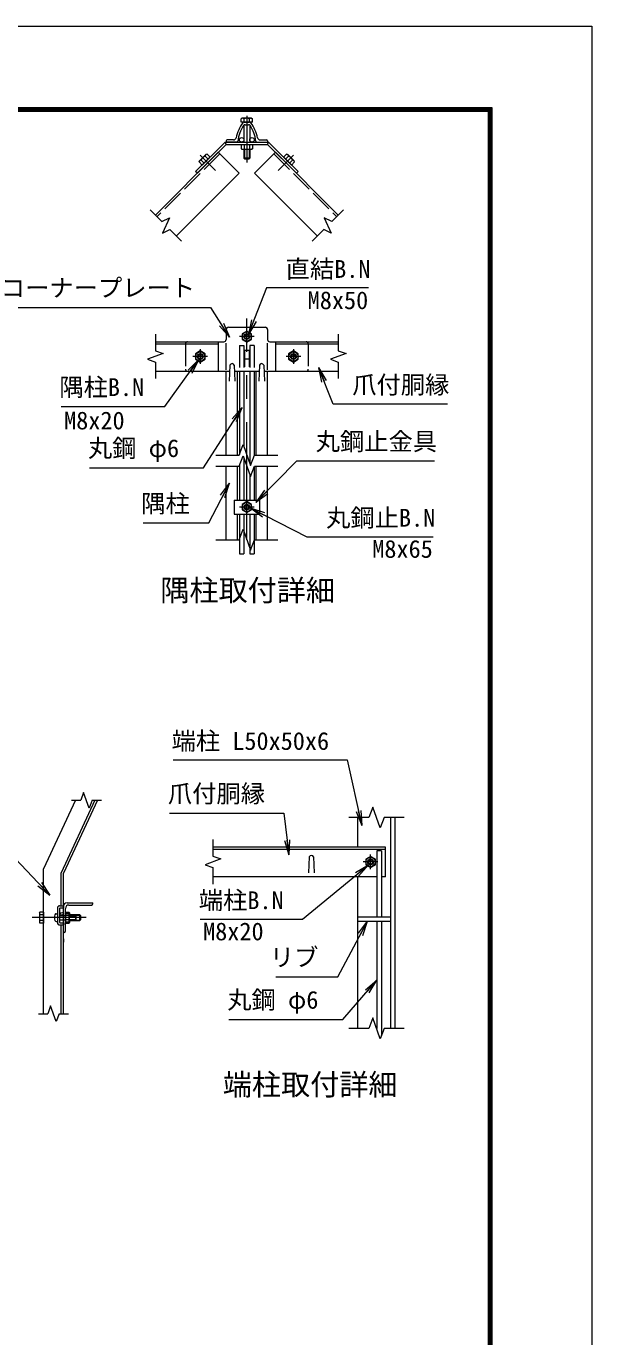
# Model space of a CAD drawing. Units: millimetres, scale not verified. Extents: x -4200 to 4200, y -2970 to 2970.
# Drawn here: x 2672 to 4200, y -573 to 2970 of the extents above; entities that cross this region are included whole.
import ezdxf
from ezdxf.enums import TextEntityAlignment as Align

# ---------------------------------------------------------------- set-up
doc = ezdxf.new("R2010")
doc.units = ezdxf.units.MM
doc.header["$LTSCALE"] = 10
doc.linetypes.add('DASHED', pattern=[7.5, 6, -1.5])
doc.linetypes.add('USER1', pattern=[50.8, 31.75, -6.35, 6.35, -6.35])
for name, color, linetype, lineweight in [('0-0_D-STR1', 1, 'Continuous', 18), ('0-1_D-STR-DIM', 7, 'Continuous', 13), ('0-2_0', 7, 'Continuous', 18), ('0-5_D-STR3', 3, 'Continuous', 13), ('0-6_D-BMK', 2, 'USER1', 13), ('0-8_D-STR-TXT', 7, 'Continuous', 13), ('0-9_D-TTL', 7, 'Continuous', 18)]:
    doc.layers.add(name, color=color, linetype=linetype, lineweight=lineweight)
doc.layers.add('0-4_D-TTL-TXT', color=7, linetype='Continuous')
doc.styles.add('ＭＳ ゴシック', font='')
doc.styles.get('ＭＳ ゴシック').set_extended_font_data('MS Gothic')

# ---------------------------------------------------------------- blocks, each defined once
blk = doc.blocks.new('_Open')
at = {"layer": '0-2_0'}
blk.add_line((-10, 1.667), (0, 0), dxfattribs=at)
blk.add_lwpolyline([(-10, -1.667), (0, 0), (-10, 0)], dxfattribs=at)

msp = doc.modelspace()

# ---------------------------------------------------------------- linework, layer by layer
at = {"layer": '0-0_D-STR1'}
for p, q in [((3260.94, 2710.76), (3274.89, 2710.76)), ((3263.41, 2703.76), (3272.42, 2703.76)), ((3211.92, 2659.76), (3211.92, 2656.76)), ((3232.28, 2662.76), (3214.92, 2662.76)), ((3303.55, 2662.76), (3320.92, 2662.76)), ((3323.92, 2659.76), (3323.92, 2656.76)), ((3190.71, 2629.15), (3021, 2459.44)), ((3240.74, 2656.76), (3211.92, 2656.76)), ((3345.13, 2629.15), (3288.56, 2572.58)), ((3295.1, 2656.76), (3323.92, 2656.76)), ((3345.13, 2629.15), (3514.84, 2459.44)), ((3288.56, 2572.58), (3458.27, 2402.87)), ((3020.82, 2116.98), (3190.71, 2116.98)), ((3020.82, 2110.98), (3190.71, 2110.98)), ((3190.71, 2116.98), (3190.71, 2036.98)), ((3345.13, 2116.98), (3345.13, 2036.98)), ((3345.13, 2116.98), (3515.02, 2116.98)), ((3345.13, 2110.98), (3515.02, 2110.98)), ((3020.82, 2036.98), (3190.71, 2036.98)), ((3211.92, 1810.72), (3211.92, 2036.98)), ((3221.92, 2053.73), (3220.42, 2010.73)), ((3233.92, 2053.73), (3235.42, 2010.73)), ((3242.92, 1810.72), (3242.92, 2036.98)), ((3292.92, 1810.72), (3292.92, 2036.98)), ((3301.92, 2053.73), (3300.42, 2010.73)), ((3313.92, 2053.73), (3315.42, 2010.73)), ((3323.92, 1810.72), (3323.92, 2036.98)), ((3345.13, 2036.98), (3515.02, 2036.98)), ((3211.92, 1581.76), (3211.92, 1780.72)), ((3242.92, 1688.91), (3242.92, 1780.72)), ((3292.92, 1688.91), (3292.92, 1780.72)), ((3323.92, 1581.76), (3323.92, 1780.72)), ((3242.92, 1581.76), (3242.92, 1650.91)), ((3292.92, 1581.76), (3292.92, 1650.91)), ((2804.59, 877.61), (2718.11, 692.15)), ((2857.55, 877.61), (2766.11, 681.51)), ((2864.17, 877.61), (2772.11, 680.18)), ((3568.2, 750.67), (3568.2, 830.67)), ((3656.2, 830.67), (3656.2, 260.67)), ((3668.2, 830.67), (3668.2, 260.67)), ((3642.2, 750.67), (3176.2, 750.67)), ((3642.2, 744.67), (3176.2, 744.67)), ((3642.2, 670.67), (3642.2, 750.67)), ((3436.2, 724.42), (3434.7, 681.42)), ((3448.2, 724.42), (3449.7, 681.42)), ((2718.11, 300.18), (2718.11, 692.15)), ((2766.11, 592.18), (2766.11, 681.51)), ((2772.11, 300.18), (2772.11, 680.18)), ((3619.47, 670.67), (3176.2, 670.67)), ((3568.2, 260.67), (3568.2, 670.67)), ((3642.2, 670.67), (3631.47, 670.67)), ((2772.11, 520.18), (2772.11, 590.18)), ((2778.11, 524.18), (2778.11, 585.18)), ((2782.11, 600.18), (2852.11, 600.18)), ((2787.11, 594.18), (2848.11, 594.18)), ((2852.11, 598.18), (2852.11, 600.18)), ((2766.11, 300.18), (2766.11, 540.18)), ((3568.2, 562.67), (3656.2, 562.67)), ((3568.2, 550.67), (3656.2, 550.67)), ((2774.11, 520.18), (2772.11, 520.18)), ((2772.11, 502.87), (2772.11, 493.72))]:
    msp.add_line(p, q, dxfattribs=at)
at = {"layer": '0-0_D-STR1', "linetype": 'DASHED'}
for p, q in [((3194.95, 2624.9), (3025.24, 2455.2)), ((3340.89, 2624.9), (3510.6, 2455.2))]:
    msp.add_line(p, q, dxfattribs=at)
at = {"layer": '0-0_D-STR1'}
msp.add_lwpolyline([(3190.71, 2629.15), (3247.27, 2572.58), (3077.57, 2402.87)], dxfattribs=at)
for centre, radius, start, end in [((3342.92, 2646.76), 106, 144.25644, 168.25596), ((3342.92, 2646.76), 100, 146.81334, 172.74916), ((3260.94, 2705.76), 5, 90, 144.25644), ((3263.41, 2698.76), 5, 90, 146.81334), ((3272.42, 2698.76), 5, 33.18666, 90), ((3274.89, 2705.76), 5, 35.74356, 90), ((3192.92, 2646.76), 100, 7.25084, 33.18666), ((3192.92, 2646.76), 106, 11.74404, 35.74356), ((3214.92, 2659.76), 3, 90, 180), ((3232.28, 2669.76), 7, 270, 348.25596), ((3240.74, 2659.76), 3, 270, 352.74916), ((3295.1, 2659.76), 3, 187.25084, 270), ((3303.55, 2669.76), 7, 191.74404, 270), ((3320.92, 2659.76), 3, 0, 90), ((3227.92, 2051.23), 6.5, 22.61986, 157.38014), ((3307.92, 2051.23), 6.5, 22.61986, 157.38014), ((3442.2, 721.92), 6.5, 22.61986, 157.38014), ((2782.11, 590.18), 10, 90, 180), ((2787.11, 585.18), 9, 90, 180), ((2848.11, 598.18), 4, 270, 0), ((2774.11, 524.18), 4, 270, 0)]:
    msp.add_arc(centre, radius, start, end, dxfattribs=at)
at = {"layer": '0-1_D-STR-DIM'}
for p, q in [((3006.86, 2473.58), (3038.4, 2442.04)), ((3038.4, 2442.04), (3058.79, 2451.55)), ((3058.79, 2451.55), (3039.78, 2410.76)), ((3528.98, 2473.58), (3497.44, 2442.04)), ((3039.78, 2410.76), (3060.17, 2420.27)), ((3060.17, 2420.27), (3091.71, 2388.73)), ((3475.67, 2420.27), (3444.13, 2388.73)), ((3020.82, 2137.24), (3020.82, 2092.63)), ((3515.02, 2137.24), (3515.02, 2092.63)), ((3515.02, 2092.63), (3536.17, 2084.93)), ((3020.82, 2061.85), (3020.82, 2017.24)), ((3536.17, 2084.93), (3493.88, 2069.54)), ((3493.88, 2069.54), (3515.02, 2061.85)), ((3515.02, 2061.85), (3515.02, 2017.24)), ((3183.92, 1810.72), (3247.4, 1810.72)), ((3247.4, 1810.72), (3257.66, 1838.92)), ((3257.66, 1838.92), (3278.18, 1782.53)), ((3278.18, 1782.53), (3288.44, 1810.72)), ((3288.44, 1810.72), (3351.92, 1810.72)), ((3183.92, 1780.72), (3247.4, 1780.72)), ((3288.44, 1780.72), (3351.92, 1780.72)), ((3247.4, 1581.76), (3257.66, 1609.95)), ((3257.66, 1609.95), (3278.18, 1553.57)), ((3183.92, 1581.76), (3247.4, 1581.76)), ((3278.18, 1553.57), (3288.44, 1581.76)), ((3288.44, 1581.76), (3351.92, 1581.76)), ((2793.88, 877.61), (2818.99, 877.61)), ((2849.77, 877.61), (2874.88, 877.61)), ((3597.68, 830.67), (3543.2, 830.67)), ((3693.2, 830.67), (3638.72, 830.67)), ((3176.2, 770.93), (3176.2, 726.32)), ((3197.35, 718.63), (3155.06, 703.24)), ((3176.2, 726.32), (3197.35, 718.63)), ((3155.06, 703.24), (3176.2, 695.54)), ((3176.2, 695.54), (3176.2, 650.93)), ((2704.61, 300.18), (2729.72, 300.18)), ((2760.5, 300.18), (2785.61, 300.18)), ((3607.94, 288.86), (3597.68, 260.67)), ((3628.46, 232.48), (3607.94, 288.86)), ((3597.68, 260.67), (3543.2, 260.67)), ((3638.72, 260.67), (3628.46, 232.48)), ((3693.2, 260.67), (3638.72, 260.67))]:
    msp.add_line(p, q, dxfattribs=at)
for points in [[(3497.44, 2442.04), (3477.04, 2451.55), (3496.06, 2410.76), (3475.67, 2420.27)], [(3020.82, 2092.63), (3041.96, 2084.93), (2999.67, 2069.54), (3020.82, 2061.85)], [(3247.4, 1780.72), (3257.66, 1808.92), (3278.18, 1752.53), (3288.44, 1780.72)], [(2849.77, 877.61), (2842.08, 856.46), (2826.69, 898.75), (2818.99, 877.61)], [(3638.72, 830.67), (3628.46, 802.48), (3607.94, 858.86), (3597.68, 830.67)], [(2760.5, 300.18), (2752.81, 279.04), (2737.42, 321.33), (2729.72, 300.18)]]:
    msp.add_lwpolyline(points, dxfattribs=at)
at = {"layer": '0-5_D-STR3'}
for p, q in [((3255.32, 2721.36), (3252.91, 2719.97)), ((3252.91, 2710.76), (3252.91, 2719.97)), ((3282.93, 2710.76), (3252.91, 2710.76)), ((3280.52, 2721.36), (3255.32, 2721.36)), ((3259.92, 2702.34), (3259.92, 2656.76)), ((3260.41, 2710.76), (3260.41, 2719.97)), ((3275.42, 2710.76), (3275.42, 2719.97)), ((3275.92, 2702.34), (3275.92, 2656.76)), ((3280.52, 2721.36), (3282.93, 2719.97)), ((3282.93, 2710.76), (3282.93, 2719.97)), ((3209.27, 2656.76), (3129.61, 2577.1)), ((3211.92, 2650.36), (3134.14, 2572.58)), ((3157.54, 2623.42), (3139.86, 2605.74)), ((3160.34, 2624.17), (3157.54, 2623.42)), ((3168.51, 2616), (3160.34, 2624.17)), ((3209.27, 2656.76), (3326.57, 2656.76)), ((3211.92, 2650.36), (3209.27, 2656.76)), ((3211.92, 2650.36), (3323.92, 2650.36)), ((3252.91, 2650.36), (3252.91, 2638.81)), ((3252.91, 2650.36), (3282.93, 2650.36)), ((3252.91, 2638.81), (3255.42, 2637.36)), ((3255.42, 2637.36), (3280.42, 2637.36)), ((3259.92, 2637.36), (3259.92, 2613.16)), ((3260.41, 2650.36), (3260.41, 2638.81)), ((3261.42, 2637.36), (3261.42, 2611.66)), ((3274.42, 2637.36), (3274.42, 2611.66)), ((3275.42, 2650.36), (3275.42, 2638.81)), ((3275.92, 2637.36), (3275.92, 2613.16)), ((3282.93, 2638.81), (3280.42, 2637.36)), ((3282.93, 2650.36), (3282.93, 2638.81)), ((3323.92, 2650.36), (3326.57, 2656.76)), ((3323.92, 2650.36), (3401.7, 2572.58)), ((3326.57, 2656.76), (3406.23, 2577.1)), ((3378.3, 2623.42), (3395.97, 2605.74)), ((3139.11, 2602.94), (3139.86, 2605.74)), ((3147.28, 2594.77), (3139.11, 2602.94)), ((3152.59, 2600.08), (3144.42, 2608.25)), ((3168.51, 2616), (3147.28, 2594.77)), ((3163.2, 2610.7), (3155.04, 2618.86)), ((3273.52, 2610.76), (3262.32, 2610.76)), ((3275.92, 2613.16), (3273.52, 2610.76)), ((3367.33, 2616), (3388.56, 2594.77)), ((3372.63, 2610.7), (3380.8, 2618.86)), ((3383.25, 2600.08), (3391.42, 2608.25)), ((3134.14, 2572.58), (3129.61, 2577.1)), ((3401.7, 2572.58), (3406.23, 2577.1)), ((3211.92, 2149.98), (3211.92, 2122.98)), ((3217.92, 2155.98), (3317.92, 2155.98)), ((3323.92, 2149.98), (3323.92, 2122.98)), ((3107.92, 2116.98), (3205.92, 2116.98)), ((3141.92, 2091.99), (3128.92, 2084.48)), ((3154.92, 2084.48), (3141.92, 2091.99)), ((3211.92, 2040.98), (3211.92, 2112.98)), ((3261.92, 2092.98), (3261.92, 2048.92)), ((3273.92, 2092.98), (3261.92, 2092.98)), ((3273.92, 2092.98), (3273.92, 2048.92)), ((3323.92, 2040.98), (3323.92, 2113.17)), ((3329.92, 2116.98), (3427.92, 2116.98)), ((3393.92, 2091.99), (3380.92, 2084.48)), ((3406.92, 2084.48), (3393.92, 2091.99)), ((3128.92, 2084.48), (3128.92, 2069.47)), ((3128.92, 2069.47), (3141.92, 2061.96)), ((3141.92, 2061.96), (3154.92, 2069.47)), ((3154.92, 2069.47), (3154.92, 2084.48)), ((3273.92, 2070.32), (3261.92, 2070.32)), ((3380.92, 2084.48), (3380.92, 2069.47)), ((3380.92, 2069.47), (3393.92, 2061.96)), ((3393.92, 2061.96), (3406.92, 2069.47)), ((3406.92, 2069.47), (3406.92, 2084.48)), ((3107.92, 2036.98), (3221.33, 2036.98)), ((3234.5, 2036.98), (3301.33, 2036.98)), ((3247.92, 2036.98), (3247.92, 1812.16)), ((3259.92, 2036.98), (3259.92, 1832.7)), ((3275.92, 2036.98), (3275.92, 1788.74)), ((3287.92, 2036.98), (3287.92, 1809.29)), ((3314.5, 2036.98), (3427.92, 2036.98)), ((3247.92, 1782.16), (3247.92, 1688.91)), ((3259.92, 1802.7), (3259.92, 1688.91)), ((3287.92, 1779.29), (3287.92, 1688.91)), ((3275.92, 1758.74), (3275.92, 1688.91)), ((3233.52, 1688.91), (3302.32, 1688.91)), ((3267.92, 1684.92), (3254.92, 1677.41)), ((3254.92, 1677.41), (3254.92, 1662.4)), ((3280.92, 1677.41), (3267.92, 1684.92)), ((3280.92, 1662.4), (3280.92, 1677.41)), ((3302.32, 1688.91), (3302.32, 1650.91)), ((3247.92, 1650.91), (3247.92, 1543.51)), ((3254.92, 1662.4), (3267.92, 1654.9)), ((3259.92, 1650.91), (3259.92, 1543.51)), ((3267.92, 1654.9), (3280.92, 1662.4)), ((3275.92, 1650.91), (3275.92, 1543.51)), ((3287.92, 1650.91), (3287.92, 1543.51)), ((3247.92, 1543.51), (3259.92, 1543.51)), ((3275.92, 1543.51), (3287.92, 1543.51)), ((3602.2, 725.68), (3589.2, 718.18)), ((3589.2, 718.18), (3589.2, 703.17)), ((3615.2, 718.18), (3602.2, 725.68)), ((3615.2, 703.17), (3615.2, 718.18)), ((3631.47, 740.67), (3631.47, 562.67)), ((3589.2, 703.17), (3602.2, 695.66)), ((3602.2, 695.66), (3615.2, 703.17)), ((2707.51, 572.78), (2708.91, 575.19)), ((2707.51, 572.78), (2707.51, 547.58)), ((2718.11, 575.19), (2708.91, 575.19)), ((2718.11, 567.69), (2708.91, 567.69)), ((2718.11, 575.19), (2718.11, 545.17)), ((2753.06, 570.68), (2756.11, 570.68)), ((2756.11, 586.18), (2756.11, 546.18)), ((2756.11, 570.68), (2756.11, 549.68)), ((2762.11, 592.18), (2772.11, 592.18)), ((2762.11, 585.18), (2762.11, 547.18)), ((2763.11, 586.18), (2772.11, 586.18)), ((2772.11, 592.18), (2772.11, 586.18)), ((2778.11, 575.19), (2787.32, 575.19)), ((2778.11, 575.19), (2778.11, 545.17)), ((2778.11, 571.68), (2778.11, 548.68)), ((2778.11, 571.68), (2786.91, 571.68)), ((2788.71, 572.78), (2787.32, 575.19)), ((2788.11, 568.85), (2788.11, 551.29)), ((2788.71, 572.78), (2788.71, 566.18)), ((2788.71, 568.18), (2815.71, 568.18)), ((2815.71, 568.18), (2818.11, 565.78)), ((2815.71, 568.18), (2815.71, 552.18)), ((2707.51, 547.58), (2708.91, 545.17)), ((2718.11, 552.68), (2708.91, 552.68)), ((2718.11, 545.17), (2708.91, 545.17)), ((2753.06, 549.68), (2756.11, 549.68)), ((2762.11, 566.18), (2778.11, 566.18)), ((2762.11, 554.18), (2778.11, 554.18)), ((2762.11, 540.18), (2772.11, 540.18)), ((2763.11, 546.18), (2772.11, 546.18)), ((2772.11, 546.18), (2772.11, 540.18)), ((2786.91, 565.93), (2778.11, 565.93)), ((2786.91, 554.43), (2778.11, 554.43)), ((2778.11, 548.68), (2786.91, 548.68)), ((2778.11, 545.17), (2787.32, 545.17)), ((2788.71, 547.58), (2787.32, 545.17)), ((2788.11, 566.18), (2804.91, 566.18)), ((2788.11, 564.98), (2806.11, 564.98)), ((2788.11, 555.38), (2806.11, 555.38)), ((2788.11, 554.18), (2804.91, 554.18)), ((2788.71, 566.68), (2815.71, 566.68)), ((2788.71, 554.18), (2788.71, 547.58)), ((2788.71, 553.68), (2815.71, 553.68)), ((2788.71, 552.18), (2815.71, 552.18)), ((2804.91, 566.18), (2804.91, 554.18)), ((2806.11, 564.98), (2804.91, 566.18)), ((2806.11, 555.38), (2804.91, 554.18)), ((2806.11, 564.98), (2806.11, 555.38)), ((2815.71, 552.18), (2818.11, 554.58)), ((2818.11, 565.78), (2818.11, 554.58)), ((3619.47, 550.67), (3619.47, 260.67)), ((3631.47, 550.67), (3631.47, 240.74))]:
    msp.add_line(p, q, dxfattribs=at)
at = {"layer": '0-5_D-STR3', "linetype": 'DASHED'}
for p, q in [((3101.92, 2110.98), (3101.92, 2042.98)), ((3247.92, 2106.98), (3247.92, 2036.98)), ((3247.92, 2106.98), (3259.92, 2106.98)), ((3259.92, 2106.98), (3259.92, 2036.98)), ((3287.92, 2106.98), (3275.92, 2106.98)), ((3275.92, 2106.98), (3275.92, 2036.98)), ((3287.92, 2106.98), (3287.92, 2036.98)), ((3433.92, 2110.98), (3433.92, 2042.98))]:
    msp.add_line(p, q, dxfattribs=at)
at = {"layer": '0-5_D-STR3'}
for points in [[(3367.33, 2616), (3375.49, 2624.17), (3378.3, 2623.42)], [(3275.92, 2613.16), (3259.92, 2613.16), (3262.32, 2610.76)], [(3388.56, 2594.77), (3396.72, 2602.94), (3395.97, 2605.74)], [(3233.52, 1688.91), (3233.52, 1650.91), (3302.32, 1650.91)], [(3631.47, 740.67), (3619.47, 740.67), (3619.47, 562.67)]]:
    msp.add_lwpolyline(points, dxfattribs=at)
msp.add_lwpolyline([(3280.92, 2138.48), (3267.92, 2145.99), (3254.92, 2138.48), (3254.92, 2123.47), (3267.92, 2115.96), (3280.92, 2123.47)], close=True, dxfattribs=at)
for centre, radius in [((3253.92, 2662.76), 6), ((3281.92, 2662.76), 6), ((3267.92, 2130.98), 12.5), ((3267.92, 2130.98), 8), ((3267.92, 2130.98), 5.6), ((3141.92, 2076.98), 12.5), ((3141.92, 2076.98), 8), ((3141.92, 2076.98), 5.6), ((3393.92, 2076.98), 12.5), ((3393.92, 2076.98), 8), ((3393.92, 2076.98), 5.6), ((3267.92, 1669.91), 12.5), ((3267.92, 1669.91), 8), ((3267.92, 1669.91), 5.6), ((3602.2, 710.67), 12.5), ((3602.2, 710.67), 8), ((3602.2, 710.67), 5.6), ((2768.11, 570.18), 4)]:
    msp.add_circle(centre, radius, dxfattribs=at)
for centre, radius, start, end in [((3256.66, 2714.48), 6.64, 55.61585, 124.38415), ((3267.92, 2696.29), 24.84, 72.4121, 107.5879), ((3279.18, 2714.48), 6.64, 55.61585, 124.38415), ((3161.57, 2617.64), 6.64, 100.61585, 169.38416), ((3256.66, 2644.29), 6.64, 235.61585, 304.38416), ((3267.92, 2662.49), 24.84, 252.4121, 287.5879), ((3279.18, 2644.29), 6.64, 235.61586, 304.38414), ((3374.27, 2617.64), 6.64, 10.61584, 79.38415), ((3145.65, 2601.72), 6.64, 100.61586, 169.38414), ((3166.47, 2596.81), 24.84, 117.4121, 152.5879), ((3369.37, 2596.81), 24.84, 27.4121, 62.5879), ((3390.19, 2601.72), 6.64, 10.61586, 79.38414), ((3217.92, 2149.98), 6, 90, 180), ((3317.92, 2149.98), 6, 0, 90), ((3205.92, 2122.98), 6, 270, 0), ((3329.92, 2122.98), 6, 180, 270), ((2714.39, 571.44), 6.64, 145.61585, 214.38415), ((2732.58, 560.18), 24.84, 162.4121, 197.5879), ((2776.31, 560.18), 28, 163.92714, 196.07286), ((2753.06, 566.88), 3.8, 90, 163.92714), ((2762.11, 586.18), 6, 90, 180), ((2763.11, 585.18), 1, 90, 180), ((2784.07, 568.81), 4.04, 314.68187, 45.31813), ((2781.84, 571.44), 6.64, 340.31873, 34.38415), ((2714.39, 548.93), 6.64, 145.61585, 214.38415), ((2753.06, 553.48), 3.8, 196.07286, 270), ((2762.11, 546.18), 6, 180, 270), ((2763.11, 547.18), 1, 180, 270), ((2784.1, 551.56), 4.02, 314.39087, 45.60913), ((2773.74, 560.18), 14.38, 336.42363, 23.57637), ((2781.84, 548.93), 6.64, 325.61585, 19.51138), ((2763.64, 560.18), 24.84, 350.11086, 9.88914)]:
    msp.add_arc(centre, radius, start, end, dxfattribs=at)
at = {"layer": '0-5_D-STR3', "linetype": 'DASHED'}
for centre, start, end in [((3107.92, 2110.98), 90, 180), ((3427.92, 2110.98), 0, 90), ((3107.92, 2042.98), 180, 270), ((3427.92, 2042.98), 270, 0)]:
    msp.add_arc(centre, 6, start, end, dxfattribs=at)
at = {"layer": '0-6_D-BMK'}
for p, q in [((3267.92, 2727.5), (3267.92, 2601.12)), ((3141.67, 2621.61), (3183.17, 2580.11)), ((3394.17, 2621.61), (3352.67, 2580.11)), ((3267.92, 1581.76), (3267.92, 2179.71)), ((3287.92, 2130.98), (3247.92, 2130.98)), ((3141.92, 2096.98), (3141.92, 2056.98)), ((3393.92, 2096.98), (3393.92, 2056.98)), ((3161.92, 2076.98), (3121.92, 2076.98)), ((3413.92, 2076.98), (3373.92, 2076.98)), ((3287.92, 1669.91), (3247.92, 1669.91)), ((3622.2, 710.67), (3582.2, 710.67)), ((3602.2, 690.67), (3602.2, 730.67)), ((2834.11, 560.18), (2688.11, 560.18))]:
    msp.add_line(p, q, dxfattribs=at)
at = {"layer": '0-8_D-STR-TXT'}
for points in [[(3596.83, 2262.64), (3321.29, 2262.64), (3272.83, 2138.35)], [(2613.44, 2209.99), (3169.69, 2209.99), (3219.56, 2131.26)], [(2766.25, 1942.11), (3046.25, 1942.11), (3136.81, 2067)], [(3809.83, 1948.29), (3500.78, 1948.29), (3462.85, 2045.46)], [(2842.88, 1775.83), (3150.91, 1775.83), (3254.57, 1937.39)], [(3775.15, 1793.78), (3402.4, 1793.78), (3293.59, 1683.85)], [(2987.67, 1627.33), (3164.99, 1627.33), (3220.06, 1732.7)], [(3771.28, 1588.72), (3430.51, 1588.72), (3279.31, 1665.87)], [(3068.44, 986.62), (3539.42, 986.62), (3577.98, 811.47)], [(3058.67, 842.89), (3367.71, 842.89), (3381.16, 731.83)], [(2465.15, 719.15), (2642.47, 719.15), (2734.2, 622.69)], [(3141.8, 555.99), (3418.11, 555.99), (3595, 701.23)], [(3346.35, 400), (3514.02, 400), (3593, 548.91)], [(3219.32, 284.48), (3527.35, 284.48), (3618.16, 389.73)]]:
    msp.add_lwpolyline(points, dxfattribs=at)
at = {"layer": '0-9_D-TTL', "color": 2}
msp.add_lwpolyline([(-4200, 2970), (4200, 2970), (4200, -2970), (-4200, -2970)], close=True, dxfattribs=at)
at = {"layer": '0-9_D-TTL'}
for points in [[(-3930, 2750), (3930, 2750), (3930, -2750), (-3930, -2750)], [(-3927.5, 2747.5), (3927.5, 2747.5), (3927.5, -2747.5), (-3927.5, -2747.5)], [(-3925, 2745), (3925, 2745), (3925, -2745), (-3925, -2745)], [(-3922.5, 2742.5), (3922.5, 2742.5), (3922.5, -2742.5), (-3922.5, -2742.5)], [(-3920, 2740), (3920, 2740), (3920, -2740), (-3920, -2740)]]:
    msp.add_lwpolyline(points, close=True, dxfattribs=at)

# ---------------------------------------------------------------- block references
at = {"layer": '0-8_D-STR-TXT', "xscale": 4, "yscale": 4}
for p, rotation in [((3220.63, 2129.57), 302.35352), ((3272.11, 2136.49), 248.70302), ((3137.99, 2068.62), 54.05425), ((3462.12, 2047.32), 111.32593), ((3255.65, 1939.07), 57.31418), ((3220.98, 1734.47), 62.4069), ((3292.18, 1682.42), 225.29487), ((3277.53, 1666.78), 152.96685), ((3578.41, 809.52), 282.41679), ((3381.4, 729.85), 276.90146), ((3596.55, 702.5), 39.38905), ((2735.58, 621.24), 313.55981), ((3593.94, 550.67), 62.05959), ((3619.47, 391.25), 49.21067)]:
    msp.add_blockref('_Open', p, dxfattribs=dict(at, rotation=rotation))

# ---------------------------------------------------------------- texts
at = {"layer": '0-4_D-TTL-TXT', "style": 'ＭＳ ゴシック'}
for s, p in [('隅柱取付詳細', (3034.01, 1398.88)), ('端柱取付詳細', (3202.9, 62.68))]:
    msp.add_text(s, height=57.7, dxfattribs=at).set_placement(p, align=Align.BOTTOM_LEFT)
at = {"layer": '0-8_D-STR-TXT', "style": 'ＭＳ ゴシック'}
for s, p in [('直結B.N', (3372.72, 2275.23)), ('コーナープレート', (2603.29, 2224.22)), ('M8x50', (3432.35, 2190.65)), ('隅柱B.N', (2761.17, 1955.71)), ('爪付胴縁', (3552.72, 1962.27)), ('M8x20', (2774.15, 1865.7)), ('丸鋼止金具', (3454.08, 1809.03)), ('丸鋼 φ6', (2838.56, 1790.7)), ('隅柱', (2982.59, 1640.93)), ('丸鋼止B.N', (3482.19, 1602.57)), ('M8x65', (3606.8, 1518.4)), ('端柱 L50x50x6', (3064.64, 999.2)), ('爪付胴縁', (3054.61, 856.87)), ('端柱B.N', (3138, 568.57)), ('M8x20', (3149.71, 484.4)), ('リブ', (3330.11, 414.36)), ('丸鋼 φ6', (3215, 299.35))]:
    msp.add_text(s, height=48.09, dxfattribs=at).set_placement(p, align=Align.BOTTOM_LEFT)

doc.saveas('drawing.dxf')
